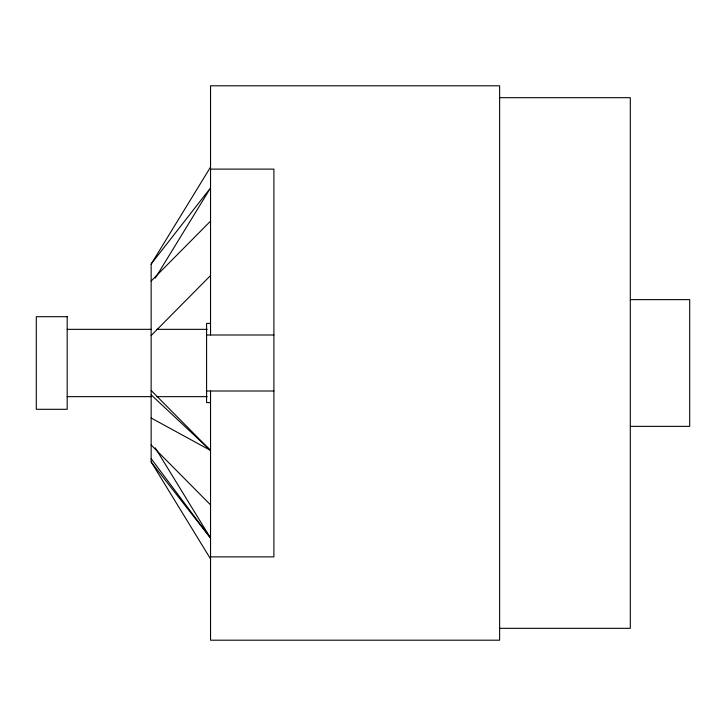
<?xml version="1.0" encoding="UTF-8"?>
<svg xmlns="http://www.w3.org/2000/svg" width="726" height="726" viewBox="0 0 726 726"><rect width="100%" height="100%" fill="white"/><g stroke="black" fill="none" stroke-linecap="round" stroke-linejoin="round"><path stroke-width="1.09" d="M151.144 264.11L210.54 167.089M155.255 278.158L210.54 187.934L151.144 264.001L151.144 461.999L210.54 538.066L155.255 447.842M151.144 281.053L210.54 221.121M151.144 335.539L210.54 275.544M499.624 97.683L630.304 97.683L630.304 628.317L499.624 628.317M210.54 169.113L273.902 169.113L273.902 556.887L210.54 556.887M630.304 299.638L689.7 299.638L689.7 426.362L630.304 426.362M210.54 323.397L206.583 323.397L206.583 402.603L210.54 402.603M67.191 329.341L151.144 329.341M156.743 329.341L207.182 329.341M206.583 334.995L273.902 334.995M206.583 391.005L273.902 391.005M67.191 396.659L151.144 396.659M156.743 396.659L207.182 396.659M151.144 418.004L210.54 450.456L151.144 390.461M151.144 394.826L210.54 450.456M151.144 444.947L210.54 504.879M151.144 458.623L210.54 538.066M151.144 461.89L210.54 558.911M210.54 334.995L210.54 85.804L499.624 85.804L499.624 640.196L210.54 640.196L210.54 391.005M67.191 316.699L36.3 316.699L36.3 409.301L67.191 409.301L67.191 316.699"/></g></svg>
